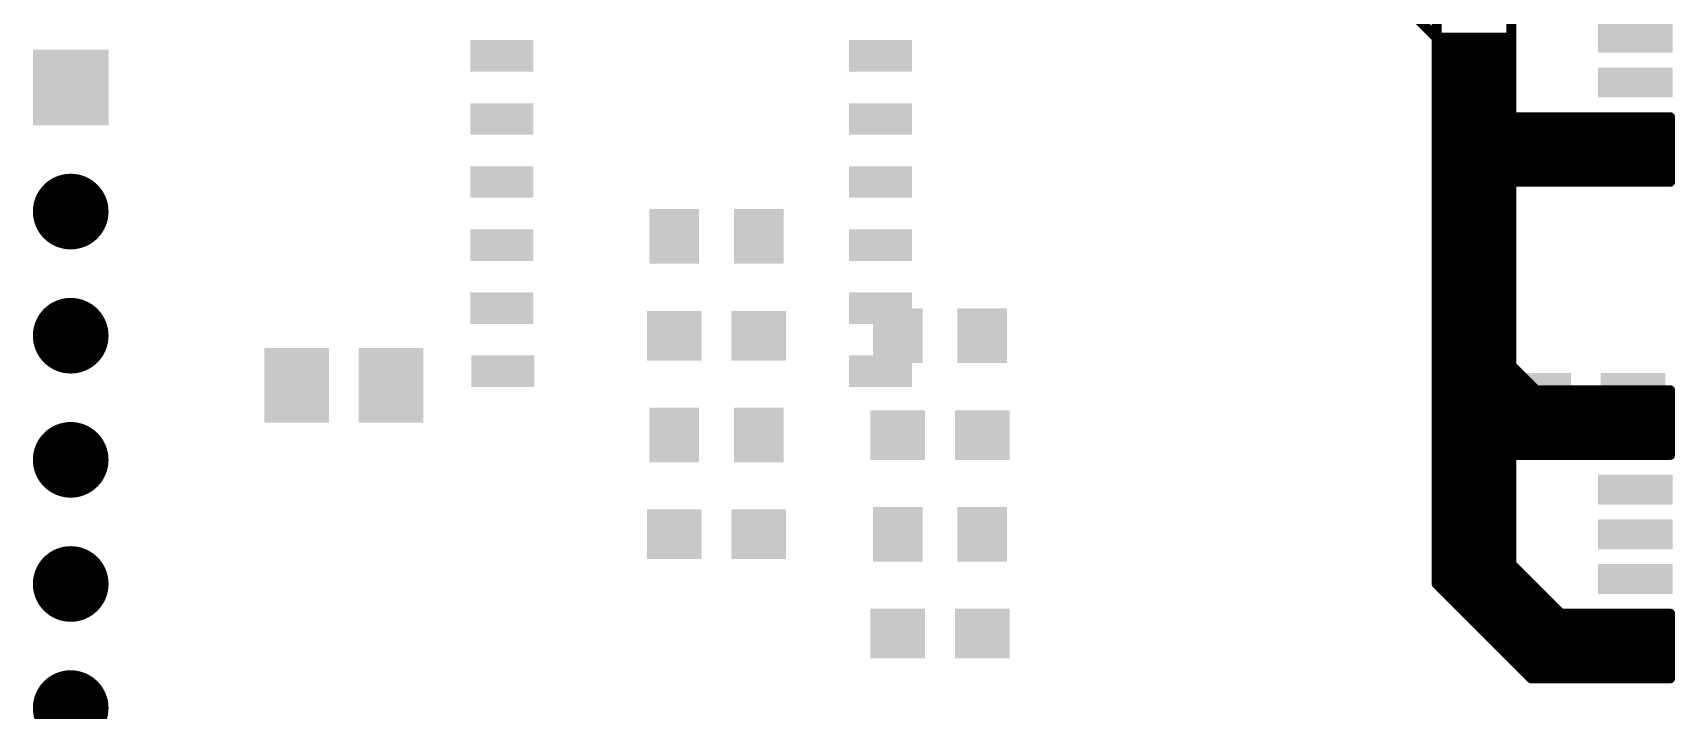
# Model space of a CAD drawing. Extents: x -25.1 to 38.2, y -27.2 to 27.2.
# Drawn here: x -23.26 to 9.8, y -8.54 to 5.1 of the extents above; entities that cross this region are included whole.
import ezdxf

# ---------------------------------------------------------------- set-up
doc = ezdxf.new("R2010")
doc.units = 0
doc.layers.add('29', color=253, linetype='CONTINUOUS')
doc.layers.add('30', color=253, linetype='CONTINUOUS')

# ---------------------------------------------------------------- blocks, each defined once
blk = doc.blocks.new('RECT')
blk.add_solid([(-0.5, -0.5), (0.5, -0.5), (-0.5, 0.5), (0.5, 0.5)])
blk = doc.blocks.new('SQUAREP')
blk.add_solid([(-0.5, -0.5), (0.5, -0.5), (-0.5, 0.5), (0.5, 0.5)])
blk = doc.blocks.new('ROUNDP')
at = {"const_width": 0.5}
blk.add_lwpolyline([(0, -0.25, 1), (0, 0.25, 1), (0, -0.25)], format="xyb", dxfattribs=at)

msp = doc.modelspace()

# ---------------------------------------------------------------- linework, layer by layer
at = {"layer": '29', "const_width": 0.2}
for points in [[(6.5, 5), (6.5, 8)], [(5, 6.6), (5, -6)], [(6.5, -5.6), (6.5, 6.6)], [(3.5, 6.5), (5, 5)], [(5, 5), (6.5, 5)], [(5, 5), (6.5, 5)], [(5, 5), (6.5, 5)], [(5, 4.8), (6.5, 4.8)], [(5, 4.6), (6.5, 4.6)], [(5, 4.4), (6.5, 4.4)], [(5, 4.2), (6.5, 4.2)], [(5, 4), (6.5, 4)], [(5, 3.8), (6.5, 3.8)], [(5, 3.6), (6.5, 3.6)], [(5, 2.1), (5, 3.4)], [(5, 3.4), (9.7, 3.4)], [(5, 3.4), (6.5, 3.4)], [(9.7, 3.4), (9.7, 2.1)], [(5, 3.2), (9.7, 3.2)], [(5, 3.2), (6.5, 3.2)], [(5, 3), (9.7, 3)], [(5, 3), (6.5, 3)], [(5, 2.8), (9.7, 2.8)], [(5, 2.8), (6.5, 2.8)], [(5, 2.6), (9.7, 2.6)], [(5, 2.6), (6.5, 2.6)], [(5, 2.4), (9.7, 2.4)], [(5, 2.4), (6.5, 2.4)], [(5, 2.2), (9.7, 2.2)], [(5, 2.2), (6.5, 2.2)], [(9.7, 2.1), (5, 2.1)], [(5, 2), (6.5, 2)], [(5, 1.8), (6.5, 1.8)], [(5, 1.6), (6.5, 1.6)], [(5, 1.4), (6.5, 1.4)], [(5, 1.2), (6.5, 1.2)], [(5, 1), (6.5, 1)], [(5, 0.8), (6.5, 0.8)], [(5, 0.6), (6.5, 0.6)], [(5, 0.4), (6.5, 0.4)], [(5, 0.2), (6.5, 0.2)], [(5, 0), (6.5, 0)], [(5, -0.2), (6.5, -0.2)], [(5, -0.4), (6.5, -0.4)], [(5, -0.6), (6.5, -0.6)], [(5, -0.8), (6.5, -0.8)], [(5, -1), (6.5, -1)], [(5, -1.2), (6.5, -1.2)], [(5, -1.4), (6.5, -1.4)], [(5, -1.6), (6.5, -1.6)], [(5, -1.8), (6.5, -1.8)], [(5, -2), (6.5, -2)], [(5, -2.2), (6.5, -2.2)], [(5, -2.4), (6.5, -2.4)], [(5, -2.6), (6.5, -2.6)], [(5, -2.8), (6.5, -2.8)], [(5, -3), (6.5, -3)], [(5, -3.2), (6.5, -3.2)], [(5, -3.4), (6.5, -3.4)], [(5, -3.6), (6.5, -3.6)], [(5, -3.8), (6.5, -3.8)], [(5, -4), (6.5, -4)], [(5, -4.2), (6.5, -4.2)], [(5, -4.4), (6.5, -4.4)], [(5, -4.6), (6.5, -4.6)], [(5, -4.8), (6.5, -4.8)], [(5, -5), (6.5, -5)], [(5, -5.2), (6.5, -5.2)], [(5, -5.4), (6.5, -5.4)], [(5, -5.6), (6.5, -5.6)], [(7.5, -6.6), (6.5, -5.6)], [(5, -5.8), (6.7, -5.8)], [(5, -6), (6.9, -7.9)], [(5, -6), (6.9, -6)], [(5.2, -6.2), (7.1, -6.2)], [(5.4, -6.4), (7.3, -6.4)], [(5.6, -6.6), (7.5, -6.6)], [(9.7, -6.6), (7.5, -6.6)], [(8.3, -7.9), (8.3, -6.6)], [(8.3, -6.6), (9.7, -6.6)], [(9.7, -6.6), (9.7, -7.9)], [(9.7, -7.9), (9.7, -6.6)], [(5.8, -6.8), (9.7, -6.8)], [(6, -7), (9.7, -7)], [(8.3, -6.8), (9.7, -6.8)], [(8.3, -7), (9.7, -7)], [(6.2, -7.2), (9.7, -7.2)], [(8.3, -7.2), (9.7, -7.2)], [(6.4, -7.4), (9.7, -7.4)], [(6.6, -7.6), (9.7, -7.6)], [(8.3, -7.4), (9.7, -7.4)], [(8.3, -7.6), (9.7, -7.6)], [(6.8, -7.8), (9.7, -7.8)], [(6.9, -7.9), (9.7, -7.9)], [(8.3, -7.8), (9.7, -7.8)], [(9.7, -7.9), (8.3, -7.9)]]:
    msp.add_lwpolyline(points, dxfattribs=at)
at = {"layer": '29', "const_width": 0.1}
for points in [[(5, 5.05, 1), (5, 4.95)], [(5, 5.05, 1), (5, 4.95)], [(5, 5.05, 1), (5, 4.95)], [(4.9646, 4.9646, 1), (5.0354, 5.0354)], [(6.45, 5, 1), (6.55, 5)], [(6.5, 4.95, 1), (6.5, 5.05)], [(6.5, 4.95, 1), (6.5, 5.05)], [(6.5, 4.95, 1), (6.5, 5.05)], [(5, 4.85, 1), (5, 4.75)], [(5, 4.65, 1), (5, 4.55)], [(6.5, 4.75, 1), (6.5, 4.85)], [(6.5, 4.55, 1), (6.5, 4.65)], [(5, 4.45, 1), (5, 4.35)], [(5, 4.25, 1), (5, 4.15)], [(6.5, 4.35, 1), (6.5, 4.45)], [(6.5, 4.15, 1), (6.5, 4.25)], [(5, 4.05, 1), (5, 3.95)], [(6.5, 3.95, 1), (6.5, 4.05)], [(5, 3.85, 1), (5, 3.75)], [(5, 3.65, 1), (5, 3.55)], [(6.5, 3.75, 1), (6.5, 3.85)], [(6.5, 3.55, 1), (6.5, 3.65)], [(5.05, 3.4, 1), (4.95, 3.4)], [(5, 3.45, 1), (5, 3.35)], [(5, 3.45, 1), (5, 3.35)], [(6.5, 3.35, 1), (6.5, 3.45)], [(9.75, 3.4, 1), (9.65, 3.4)], [(9.7, 3.35, 1), (9.7, 3.45)], [(5, 3.25, 1), (5, 3.15)], [(5, 3.25, 1), (5, 3.15)], [(5, 3.05, 1), (5, 2.95)], [(5, 3.05, 1), (5, 2.95)], [(6.5, 3.15, 1), (6.5, 3.25)], [(6.5, 2.95, 1), (6.5, 3.05)], [(9.7, 3.15, 1), (9.7, 3.25)], [(9.7, 2.95, 1), (9.7, 3.05)], [(5, 2.85, 1), (5, 2.75)], [(5, 2.85, 1), (5, 2.75)], [(5, 2.65, 1), (5, 2.55)], [(5, 2.65, 1), (5, 2.55)], [(6.5, 2.75, 1), (6.5, 2.85)], [(6.5, 2.55, 1), (6.5, 2.65)], [(9.7, 2.75, 1), (9.7, 2.85)], [(9.7, 2.55, 1), (9.7, 2.65)], [(5, 2.45, 1), (5, 2.35)], [(5, 2.45, 1), (5, 2.35)], [(6.5, 2.35, 1), (6.5, 2.45)], [(9.7, 2.35, 1), (9.7, 2.45)], [(5, 2.25, 1), (5, 2.15)], [(5, 2.25, 1), (5, 2.15)], [(5, 2.15, 1), (5, 2.05)], [(4.95, 2.1, 1), (5.05, 2.1)], [(5, 2.05, 1), (5, 1.95)], [(6.5, 2.15, 1), (6.5, 2.25)], [(6.5, 1.95, 1), (6.5, 2.05)], [(9.65, 2.1, 1), (9.75, 2.1)], [(9.7, 2.15, 1), (9.7, 2.25)], [(9.7, 2.05, 1), (9.7, 2.15)], [(5, 1.85, 1), (5, 1.75)], [(5, 1.65, 1), (5, 1.55)], [(6.5, 1.75, 1), (6.5, 1.85)], [(6.5, 1.55, 1), (6.5, 1.65)], [(5, 1.45, 1), (5, 1.35)], [(6.5, 1.35, 1), (6.5, 1.45)], [(5, 1.25, 1), (5, 1.15)], [(5, 1.05, 1), (5, 0.95)], [(6.5, 1.15, 1), (6.5, 1.25)], [(6.5, 0.95, 1), (6.5, 1.05)], [(5, 0.85, 1), (5, 0.75)], [(5, 0.65, 1), (5, 0.55)], [(6.5, 0.75, 1), (6.5, 0.85)], [(6.5, 0.55, 1), (6.5, 0.65)], [(5, 0.45, 1), (5, 0.35)], [(6.5, 0.35, 1), (6.5, 0.45)], [(5, 0.25, 1), (5, 0.15)], [(5, 0.05, 1), (5, -0.05)], [(6.5, 0.15, 1), (6.5, 0.25)], [(6.5, -0.05, 1), (6.5, 0.05)], [(5, -0.15, 1), (5, -0.25)], [(5, -0.35, 1), (5, -0.45)], [(6.5, -0.25, 1), (6.5, -0.15)], [(6.5, -0.45, 1), (6.5, -0.35)], [(5, -0.55, 1), (5, -0.65)], [(6.5, -0.65, 1), (6.5, -0.55)], [(5, -0.75, 1), (5, -0.85)], [(5, -0.95, 1), (5, -1.05)], [(6.5, -0.85, 1), (6.5, -0.75)], [(6.5, -1.05, 1), (6.5, -0.95)], [(5, -1.15, 1), (5, -1.25)], [(5, -1.35, 1), (5, -1.45)], [(6.5, -1.25, 1), (6.5, -1.15)], [(6.5, -1.45, 1), (6.5, -1.35)], [(5, -1.55, 1), (5, -1.65)], [(6.5, -1.65, 1), (6.5, -1.55)], [(5, -1.75, 1), (5, -1.85)], [(5, -1.95, 1), (5, -2.05)], [(6.5, -1.85, 1), (6.5, -1.75)], [(6.5, -2.05, 1), (6.5, -1.95)], [(5, -2.15, 1), (5, -2.25)], [(5, -2.35, 1), (5, -2.45)], [(6.5, -2.25, 1), (6.5, -2.15)], [(6.5, -2.45, 1), (6.5, -2.35)], [(5, -2.55, 1), (5, -2.65)], [(6.5, -2.65, 1), (6.5, -2.55)], [(5, -2.75, 1), (5, -2.85)], [(5, -2.95, 1), (5, -3.05)], [(6.5, -2.85, 1), (6.5, -2.75)], [(6.5, -3.05, 1), (6.5, -2.95)], [(5, -3.15, 1), (5, -3.25)], [(5, -3.35, 1), (5, -3.45)], [(6.5, -3.25, 1), (6.5, -3.15)], [(6.5, -3.45, 1), (6.5, -3.35)], [(5, -3.55, 1), (5, -3.65)], [(6.5, -3.65, 1), (6.5, -3.55)], [(5, -3.75, 1), (5, -3.85)], [(5, -3.95, 1), (5, -4.05)], [(6.5, -3.85, 1), (6.5, -3.75)], [(6.5, -4.05, 1), (6.5, -3.95)], [(5, -4.15, 1), (5, -4.25)], [(6.5, -4.25, 1), (6.5, -4.15)], [(5, -4.35, 1), (5, -4.45)], [(5, -4.55, 1), (5, -4.65)], [(6.5, -4.45, 1), (6.5, -4.35)], [(6.5, -4.65, 1), (6.5, -4.55)], [(5, -4.75, 1), (5, -4.85)], [(5, -4.95, 1), (5, -5.05)], [(6.5, -4.85, 1), (6.5, -4.75)], [(6.5, -5.05, 1), (6.5, -4.95)], [(5, -5.15, 1), (5, -5.25)], [(6.5, -5.25, 1), (6.5, -5.15)], [(5, -5.35, 1), (5, -5.45)], [(5, -5.55, 1), (5, -5.65)], [(6.5354, -5.5646, 1), (6.4646, -5.6354)], [(6.45, -5.6, 1), (6.55, -5.6)], [(6.5, -5.45, 1), (6.5, -5.35)], [(6.5, -5.65, 1), (6.5, -5.55)], [(5.0354, -5.9646, 1), (4.9646, -6.0354)], [(5, -5.75, 1), (5, -5.85)], [(5, -5.95, 1), (5, -6.05)], [(4.95, -6, 1), (5.05, -6)], [(6.7, -5.85, 1), (6.7, -5.75)], [(6.9, -6.05, 1), (6.9, -5.95)], [(5.2, -6.15, 1), (5.2, -6.25)], [(7.1, -6.25, 1), (7.1, -6.15)], [(5.4, -6.35, 1), (5.4, -6.45)], [(5.6, -6.55, 1), (5.6, -6.65)], [(7.3, -6.45, 1), (7.3, -6.35)], [(7.5, -6.55, 1), (7.5, -6.65)], [(7.4646, -6.6354, 1), (7.5354, -6.5646)], [(7.5, -6.65, 1), (7.5, -6.55)], [(8.35, -6.6, 1), (8.25, -6.6)], [(8.3, -6.55, 1), (8.3, -6.65)], [(9.75, -6.6, 1), (9.65, -6.6)], [(9.75, -6.6, 1), (9.65, -6.6)], [(9.7, -6.65, 1), (9.7, -6.55)], [(9.7, -6.65, 1), (9.7, -6.55)], [(5.8, -6.75, 1), (5.8, -6.85)], [(6, -6.95, 1), (6, -7.05)], [(8.3, -6.75, 1), (8.3, -6.85)], [(8.3, -6.95, 1), (8.3, -7.05)], [(9.7, -6.85, 1), (9.7, -6.75)], [(9.7, -6.85, 1), (9.7, -6.75)], [(9.7, -7.05, 1), (9.7, -6.95)], [(9.7, -7.05, 1), (9.7, -6.95)], [(6.2, -7.15, 1), (6.2, -7.25)], [(8.3, -7.15, 1), (8.3, -7.25)], [(9.7, -7.25, 1), (9.7, -7.15)], [(9.7, -7.25, 1), (9.7, -7.15)], [(6.4, -7.35, 1), (6.4, -7.45)], [(6.6, -7.55, 1), (6.6, -7.65)], [(8.3, -7.35, 1), (8.3, -7.45)], [(8.3, -7.55, 1), (8.3, -7.65)], [(9.7, -7.45, 1), (9.7, -7.35)], [(9.7, -7.45, 1), (9.7, -7.35)], [(9.7, -7.65, 1), (9.7, -7.55)], [(9.7, -7.65, 1), (9.7, -7.55)], [(6.8, -7.75, 1), (6.8, -7.85)], [(6.9, -7.85, 1), (6.9, -7.95)], [(6.8646, -7.9354, 1), (6.9354, -7.8646)], [(8.3, -7.75, 1), (8.3, -7.85)], [(8.3, -7.85, 1), (8.3, -7.95)], [(8.25, -7.9, 1), (8.35, -7.9)], [(9.65, -7.9, 1), (9.75, -7.9)], [(9.65, -7.9, 1), (9.75, -7.9)], [(9.7, -7.85, 1), (9.7, -7.75)], [(9.7, -7.85, 1), (9.7, -7.75)], [(9.7, -7.95, 1), (9.7, -7.85)], [(9.7, -7.95, 1), (9.7, -7.85)]]:
    msp.add_lwpolyline(points, format="xyb", dxfattribs=at)
at = {"layer": '30', "const_width": 0.2}
for points in [[(5, 7), (5, -2)], [(6.5, -1.6), (6.5, 7)], [(5, 5), (6.5, 5)], [(5, 4.8), (6.5, 4.8)], [(5, 4.6), (6.5, 4.6)], [(5, 4.4), (6.5, 4.4)], [(5, 4.2), (6.5, 4.2)], [(5, 4), (6.5, 4)], [(5, 3.8), (6.5, 3.8)], [(5, 3.6), (6.5, 3.6)], [(5, 3.4), (6.5, 3.4)], [(9.7, 3.4), (8.3, 3.4)], [(8.3, 3.4), (8.3, 2.1)], [(9.7, 2.1), (9.7, 3.4)], [(5, 3.2), (6.5, 3.2)], [(5, 3), (6.5, 3)], [(8.3, 3.2), (9.7, 3.2)], [(8.3, 3), (9.7, 3)], [(5, 2.8), (6.5, 2.8)], [(5, 2.6), (6.5, 2.6)], [(8.3, 2.8), (9.7, 2.8)], [(8.3, 2.6), (9.7, 2.6)], [(5, 2.4), (6.5, 2.4)], [(8.3, 2.4), (9.7, 2.4)], [(5, 2.2), (6.5, 2.2)], [(5, 2), (6.5, 2)], [(8.3, 2.2), (9.7, 2.2)], [(8.3, 2.1), (9.7, 2.1)], [(5, 1.8), (6.5, 1.8)], [(5, 1.6), (6.5, 1.6)], [(5, 1.4), (6.5, 1.4)], [(5, 1.2), (6.5, 1.2)], [(5, 1), (6.5, 1)], [(5, 0.8), (6.5, 0.8)], [(5, 0.6), (6.5, 0.6)], [(5, 0.4), (6.5, 0.4)], [(5, 0.2), (6.5, 0.2)], [(5, 0), (6.5, 0)], [(5, -0.2), (6.5, -0.2)], [(5, -0.4), (6.5, -0.4)], [(5, -0.6), (6.5, -0.6)], [(5, -0.8), (6.5, -0.8)], [(5, -1), (6.5, -1)], [(5, -1.2), (6.5, -1.2)], [(5, -1.4), (6.5, -1.4)], [(5, -1.6), (6.5, -1.6)], [(7, -2.1), (6.5, -1.6)], [(5, -1.8), (6.7, -1.8)], [(5, -2), (6.4, -3.4)], [(5, -2), (6.9, -2)], [(5.2, -2.2), (9.7, -2.2)], [(5.4, -2.4), (9.7, -2.4)], [(9.7, -2.1), (7, -2.1)], [(9.7, -3.4), (9.7, -2.1)], [(5.6, -2.6), (9.7, -2.6)], [(5.8, -2.8), (9.7, -2.8)], [(6, -3), (9.7, -3)], [(6.2, -3.2), (9.7, -3.2)], [(6.4, -3.4), (9.7, -3.4)], [(6.4, -3.4), (9.7, -3.4)], [(9.7, -6.6), (8.3, -6.6)], [(8.3, -6.6), (8.3, -7.9)], [(9.7, -7.9), (9.7, -6.6)], [(8.3, -6.8), (9.7, -6.8)], [(8.3, -7), (9.7, -7)], [(8.3, -7.2), (9.7, -7.2)], [(8.3, -7.4), (9.7, -7.4)], [(8.3, -7.6), (9.7, -7.6)], [(8.3, -7.8), (9.7, -7.8)], [(8.3, -7.9), (9.7, -7.9)]]:
    msp.add_lwpolyline(points, dxfattribs=at)
at = {"layer": '30', "const_width": 0.1}
for points in [[(5, 5.05, 1), (5, 4.95)], [(6.5, 4.95, 1), (6.5, 5.05)], [(5, 4.85, 1), (5, 4.75)], [(5, 4.65, 1), (5, 4.55)], [(6.5, 4.75, 1), (6.5, 4.85)], [(6.5, 4.55, 1), (6.5, 4.65)], [(5, 4.45, 1), (5, 4.35)], [(5, 4.25, 1), (5, 4.15)], [(6.5, 4.35, 1), (6.5, 4.45)], [(6.5, 4.15, 1), (6.5, 4.25)], [(5, 4.05, 1), (5, 3.95)], [(6.5, 3.95, 1), (6.5, 4.05)], [(5, 3.85, 1), (5, 3.75)], [(5, 3.65, 1), (5, 3.55)], [(6.5, 3.75, 1), (6.5, 3.85)], [(6.5, 3.55, 1), (6.5, 3.65)], [(5, 3.45, 1), (5, 3.35)], [(6.5, 3.35, 1), (6.5, 3.45)], [(8.3, 3.45, 1), (8.3, 3.35)], [(8.35, 3.4, 1), (8.25, 3.4)], [(9.75, 3.4, 1), (9.65, 3.4)], [(9.7, 3.35, 1), (9.7, 3.45)], [(5, 3.25, 1), (5, 3.15)], [(5, 3.05, 1), (5, 2.95)], [(6.5, 3.15, 1), (6.5, 3.25)], [(6.5, 2.95, 1), (6.5, 3.05)], [(8.3, 3.25, 1), (8.3, 3.15)], [(8.3, 3.05, 1), (8.3, 2.95)], [(9.7, 3.15, 1), (9.7, 3.25)], [(9.7, 2.95, 1), (9.7, 3.05)], [(5, 2.85, 1), (5, 2.75)], [(5, 2.65, 1), (5, 2.55)], [(6.5, 2.75, 1), (6.5, 2.85)], [(6.5, 2.55, 1), (6.5, 2.65)], [(8.3, 2.85, 1), (8.3, 2.75)], [(8.3, 2.65, 1), (8.3, 2.55)], [(9.7, 2.75, 1), (9.7, 2.85)], [(9.7, 2.55, 1), (9.7, 2.65)], [(5, 2.45, 1), (5, 2.35)], [(6.5, 2.35, 1), (6.5, 2.45)], [(8.3, 2.45, 1), (8.3, 2.35)], [(9.7, 2.35, 1), (9.7, 2.45)], [(5, 2.25, 1), (5, 2.15)], [(5, 2.05, 1), (5, 1.95)], [(6.5, 2.15, 1), (6.5, 2.25)], [(6.5, 1.95, 1), (6.5, 2.05)], [(8.3, 2.25, 1), (8.3, 2.15)], [(8.3, 2.15, 1), (8.3, 2.05)], [(8.25, 2.1, 1), (8.35, 2.1)], [(9.65, 2.1, 1), (9.75, 2.1)], [(9.7, 2.15, 1), (9.7, 2.25)], [(9.7, 2.05, 1), (9.7, 2.15)], [(5, 1.85, 1), (5, 1.75)], [(5, 1.65, 1), (5, 1.55)], [(6.5, 1.75, 1), (6.5, 1.85)], [(6.5, 1.55, 1), (6.5, 1.65)], [(5, 1.45, 1), (5, 1.35)], [(6.5, 1.35, 1), (6.5, 1.45)], [(5, 1.25, 1), (5, 1.15)], [(5, 1.05, 1), (5, 0.95)], [(6.5, 1.15, 1), (6.5, 1.25)], [(6.5, 0.95, 1), (6.5, 1.05)], [(5, 0.85, 1), (5, 0.75)], [(5, 0.65, 1), (5, 0.55)], [(6.5, 0.75, 1), (6.5, 0.85)], [(6.5, 0.55, 1), (6.5, 0.65)], [(5, 0.45, 1), (5, 0.35)], [(6.5, 0.35, 1), (6.5, 0.45)], [(5, 0.25, 1), (5, 0.15)], [(5, 0.05, 1), (5, -0.05)], [(6.5, 0.15, 1), (6.5, 0.25)], [(6.5, -0.05, 1), (6.5, 0.05)], [(5, -0.15, 1), (5, -0.25)], [(5, -0.35, 1), (5, -0.45)], [(6.5, -0.25, 1), (6.5, -0.15)], [(6.5, -0.45, 1), (6.5, -0.35)], [(5, -0.55, 1), (5, -0.65)], [(6.5, -0.65, 1), (6.5, -0.55)], [(5, -0.75, 1), (5, -0.85)], [(5, -0.95, 1), (5, -1.05)], [(6.5, -0.85, 1), (6.5, -0.75)], [(6.5, -1.05, 1), (6.5, -0.95)], [(5, -1.15, 1), (5, -1.25)], [(5, -1.35, 1), (5, -1.45)], [(6.5, -1.25, 1), (6.5, -1.15)], [(6.5, -1.45, 1), (6.5, -1.35)], [(5, -1.55, 1), (5, -1.65)], [(6.5354, -1.5646, 1), (6.4646, -1.6354)], [(6.45, -1.6, 1), (6.55, -1.6)], [(6.5, -1.65, 1), (6.5, -1.55)], [(5.0354, -1.9646, 1), (4.9646, -2.0354)], [(5, -1.75, 1), (5, -1.85)], [(5, -1.95, 1), (5, -2.05)], [(4.95, -2, 1), (5.05, -2)], [(6.7, -1.85, 1), (6.7, -1.75)], [(6.9, -2.05, 1), (6.9, -1.95)], [(5.2, -2.15, 1), (5.2, -2.25)], [(5.4, -2.35, 1), (5.4, -2.45)], [(7, -2.05, 1), (7, -2.15)], [(6.9646, -2.1354, 1), (7.0354, -2.0646)], [(9.75, -2.1, 1), (9.65, -2.1)], [(9.7, -2.15, 1), (9.7, -2.05)], [(9.7, -2.25, 1), (9.7, -2.15)], [(9.7, -2.45, 1), (9.7, -2.35)], [(5.6, -2.55, 1), (5.6, -2.65)], [(9.7, -2.65, 1), (9.7, -2.55)], [(5.8, -2.75, 1), (5.8, -2.85)], [(6, -2.95, 1), (6, -3.05)], [(9.7, -2.85, 1), (9.7, -2.75)], [(9.7, -3.05, 1), (9.7, -2.95)], [(6.2, -3.15, 1), (6.2, -3.25)], [(6.4, -3.35, 1), (6.4, -3.45)], [(6.4, -3.35, 1), (6.4, -3.45)], [(9.7, -3.25, 1), (9.7, -3.15)], [(9.7, -3.45, 1), (9.7, -3.35)], [(9.7, -3.45, 1), (9.7, -3.35)], [(6.3646, -3.4354, 1), (6.4354, -3.3646)], [(9.65, -3.4, 1), (9.75, -3.4)], [(8.3, -6.55, 1), (8.3, -6.65)], [(8.35, -6.6, 1), (8.25, -6.6)], [(9.75, -6.6, 1), (9.65, -6.6)], [(9.7, -6.65, 1), (9.7, -6.55)], [(8.3, -6.75, 1), (8.3, -6.85)], [(8.3, -6.95, 1), (8.3, -7.05)], [(9.7, -6.85, 1), (9.7, -6.75)], [(9.7, -7.05, 1), (9.7, -6.95)], [(8.3, -7.15, 1), (8.3, -7.25)], [(9.7, -7.25, 1), (9.7, -7.15)], [(8.3, -7.35, 1), (8.3, -7.45)], [(8.3, -7.55, 1), (8.3, -7.65)], [(9.7, -7.45, 1), (9.7, -7.35)], [(9.7, -7.65, 1), (9.7, -7.55)], [(8.3, -7.75, 1), (8.3, -7.85)], [(8.3, -7.85, 1), (8.3, -7.95)], [(8.25, -7.9, 1), (8.35, -7.9)], [(9.65, -7.9, 1), (9.75, -7.9)], [(9.7, -7.85, 1), (9.7, -7.75)], [(9.7, -7.95, 1), (9.7, -7.85)]]:
    msp.add_lwpolyline(points, format="xyb", dxfattribs=at)

# ---------------------------------------------------------------- block references
at = {"layer": '29', "rotation": 180}
for name, p, xscale, yscale in [('SQUAREP', (-22.5, 4), 1.524, 1.524), ('ROUNDP', (-22.5, 1.5), 1.524, 1.524), ('ROUNDP', (-22.5, -1), 1.524, 1.524), ('RECT', (7.05, -2.5), 1.3, 1.5), ('RECT', (8.95, -2.5), 1.3, 1.5), ('ROUNDP', (-22.5, -3.5), 1.524, 1.524), ('ROUNDP', (-22.5, -6), 1.524, 1.524), ('ROUNDP', (-22.5, -8.5), 1.524, 1.524)]:
    msp.add_blockref(name, p, dxfattribs=dict(at, xscale=xscale, yscale=yscale))
at = {"layer": '29', "yscale": 1.1}
for p in [(-10.35, 1), (-8.65, 1), (-5.85, -1), (-4.15, -1), (-10.35, -3), (-8.65, -3), (-5.85, -5), (-4.15, -5)]:
    msp.add_blockref('RECT', p, dxfattribs=at)
at = {"layer": '29', "xscale": 1.1, "rotation": 180}
for p in [(-10.35, -1), (-8.65, -1), (-5.85, -3), (-4.15, -3)]:
    msp.add_blockref('RECT', p, dxfattribs=at)
at = {"layer": '29', "xscale": 1.1}
for p in [(-10.35, -5), (-8.65, -5), (-5.85, -7), (-4.15, -7)]:
    msp.add_blockref('RECT', p, dxfattribs=at)
at = {"layer": '30'}
for name, p, xscale, yscale, rotation in [('RECT', (9, 5), 0.6, 1.5, 90), ('SQUAREP', (-22.5, 4), 1.524, 1.524, 180), ('RECT', (9, 4.1), 0.6, 1.5, 90), ('RECT', (9, 3.2), 0.6, 1.5, 90), ('RECT', (9, 2.3), 0.6, 1.5, 90), ('ROUNDP', (-22.5, 1.5), 1.524, 1.524, 180), ('ROUNDP', (-22.5, -1), 1.524, 1.524, 180), ('RECT', (-17.95, -2), 1.3, 1.5, 180), ('RECT', (-16.05, -2), 1.3, 1.5, 180), ('RECT', (9, -2.3), 0.6, 1.5, 90), ('ROUNDP', (-22.5, -3.5), 1.524, 1.524, 180), ('RECT', (9, -3.2), 0.6, 1.5, 90), ('RECT', (9, -4.1), 0.6, 1.5, 90), ('RECT', (9, -5), 0.6, 1.5, 90), ('ROUNDP', (-22.5, -6), 1.524, 1.524, 180), ('RECT', (9, -5.9), 0.6, 1.5, 90), ('RECT', (9, -6.8), 0.6, 1.5, 90), ('RECT', (9, -7.7), 0.6, 1.5, 90), ('ROUNDP', (-22.5, -8.5), 1.524, 1.524, 180)]:
    msp.add_blockref(name, p, dxfattribs=dict(at, xscale=xscale, yscale=yscale, rotation=rotation))
at = {"layer": '30', "xscale": 1.27, "yscale": 0.635}
for p in [(-13.82, 4.635), (-6.2, 4.635), (-13.82, 3.365), (-6.2, 3.365), (-13.82, 2.095), (-6.2, 2.095), (-13.82, 0.825), (-6.2, 0.825), (-13.82, -0.445), (-6.2, -0.445), (-13.8, -1.715), (-6.2, -1.715)]:
    msp.add_blockref('RECT', p, dxfattribs=at)

doc.saveas('drawing.dxf')
